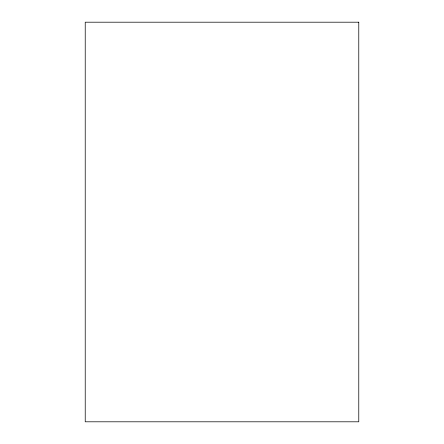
<?xml version="1.0" encoding="UTF-8"?>
<svg xmlns="http://www.w3.org/2000/svg" width="444" height="444" viewBox="0 0 444 444"><rect width="100%" height="100%" fill="white"/><g stroke="black" fill="none" stroke-linecap="round" stroke-linejoin="round"><path stroke-width="0.67" d="M358.774 22.2L85.226 22.2L85.226 421.8L358.774 421.8L358.774 22.2"/></g></svg>
